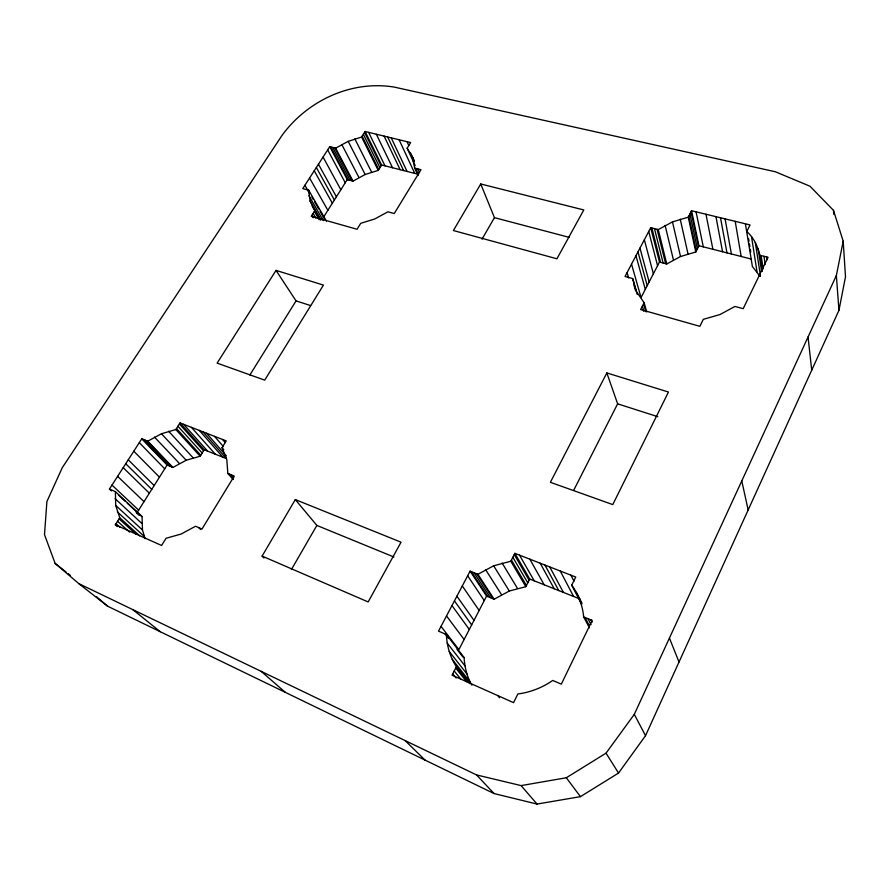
<?xml version="1.0" encoding="UTF-8"?>
<svg xmlns="http://www.w3.org/2000/svg" width="890" height="890" viewBox="0 0 890 890"><rect width="100%" height="100%" fill="white"/><g stroke="black" fill="none" stroke-linecap="round" stroke-linejoin="round"><path stroke-width="1.33" d="M145.092 538.628L142.489 530.017L142.033 516.578L115.389 491.647L109.425 489.066L141.788 438.781L147.751 441.184L172.938 467.428L186.188 460.252L200.128 456.236L204.155 449.773L180.036 422.917L175.831 429.547L161.457 433.753L147.751 441.184M139.641 535.825L119.783 517.791L115.7 505.398L115.389 491.647M838.947 310.332L845.5 276.846L843.197 241.212L833.485 210.352L810 186.233L775.312 171.748L394.17 87.075C351.183 80.078 307.395 100.637 282.03 135.391L62.278 467.684L46.903 501.548L44.5 534.668L55.136 563.414L78.876 583.684L107.623 606.201L494.072 793.569L537.037 804.059L580.458 796.65L618.528 773.054L645.528 735.685L838.947 310.332L836.366 275.511L843.197 241.212M78.876 583.684L476.528 774.923L521.106 785.603L566.307 777.76L606.034 753.163L634.303 714.359L836.366 275.511M581.626 604.299L571.714 585.186L575.741 577.054L514.876 553.346L510.804 561.234L493.661 565.795L477.908 574.295L470.087 571.135L438.525 631.144L446.391 634.537L464.113 657.532C464.658 667.177 466.95 676.878 471.934 685.222M573.672 490.346L617.627 403.826L606.835 372.932L668.457 392.034L612.776 504.608L550.387 482.302L606.835 372.932M470.087 571.135L486.574 596.089L494.15 599.204L509.303 591.027L525.834 586.688L529.717 579.034L514.876 553.346M691.575 210.741L688.27 217.171L672.473 221.899L658.255 229.609L650.701 227.695L659.468 262.027L666.777 263.963L680.527 256.52L695.78 252.015L698.962 245.74L691.575 210.741L750.048 224.936L746.788 231.522C758.08 241.535 761.017 256.943 762.307 271.261M446.391 634.537C446.813 645.94 450.207 657.143 456.381 666.755L452.042 675.176L513.563 702.655L517.858 693.966C530.384 692.364 542.377 687.636 552.723 680.438L561.312 684.143L592.206 620.375L583.673 616.937C582.605 605.511 578.522 594.442 571.714 585.186M650.701 227.695L625.047 276.467L632.645 278.548L636.35 291.386L644.126 302.745L640.622 309.553L699.852 326.319L703.311 319.332L719.966 314.548L734.962 306.438L743.183 308.685L768.059 257.321L759.893 255.263M486.574 596.089L458.884 649.6L441.028 626.382M659.468 262.027L641.056 297.594L631.533 264.141M291.386 569.578L316.862 525.434L295.302 499.59L262.094 556.105L263.952 558.041M482.002 239.21L494.44 217.649L480.745 183.974L583.796 209.951L556.929 258.79L453.388 230.532L480.745 183.974M233.213 479.476L227.84 473.469L226.816 459.73L222.033 447.715L226.227 440.906L180.036 422.917M415.185 165.629L407.153 148.218L410.657 142.556L365.123 131.509L361.607 137.038L348.19 141.354L335.652 148.163L329.745 146.683L302.767 188.602L308.685 190.215L326.419 221.12M249.868 374.99L296.047 300.898L276.034 270.404L217.127 363.12L264.719 380.141L323.448 285.089L276.034 270.404M329.745 146.683L347.256 179.591L353.019 181.115L365.178 174.507L378.217 170.379L381.588 164.962L365.123 131.509M136.815 513.052L167.109 465.047L141.788 438.781M323.382 217.416L347.256 179.591M117.324 526.591L115.322 524.8L119.783 517.791M308.685 190.215L310.076 201.029L314.96 210.485L311.266 216.303L357.057 229.264L360.739 223.312L374.779 218.951L387.907 211.82L394.248 213.544L420.97 169.701L414.651 168.11L412.626 157.363L407.153 148.218M381.588 164.962L417.332 174.051M698.962 245.74L751.038 258.99M494.44 217.649L569.211 237.363M296.047 300.898L310.588 305.559M617.627 403.826L657.799 416.687M204.155 449.773L226.483 458.639L202.909 431.828M529.717 579.034L580.024 599.015M295.302 499.59L401.045 542.188L368.171 601.94L262.094 556.105M227.84 473.469L234.259 476.061L201.986 529.027L195.555 526.246L181.137 534.045L166.052 538.272L161.602 545.47L115.322 524.8M316.862 525.434L393.947 557.018M167.109 465.047L172.938 467.428M142.033 516.578L127.292 503.239M464.113 657.532L462.922 657.009L457.004 649.344M55.136 563.414L65.927 571.892M68.085 573.583L70.243 575.274M132.755 609.594L160.267 631.722M96.454 596.689L107.623 606.201M261.148 671.338L285.367 692.387M116.023 523.698L120.028 527.28M117.558 521.295L129.517 532.075M119.082 518.881L135.992 534.2M117.269 511.817L144.091 536.292M115.7 505.398L142.489 530.017M115.077 498.645L141.799 523.42M109.425 489.066L111.417 490.913M118.403 494.929L125.323 501.393M136.148 512.529L139.107 515.299M111.995 485.083L138.651 510.148M117.614 476.361L144.013 501.649M123.198 467.673L149.342 493.182M405.139 740.591L425.053 760.105M125.735 463.734L151.767 489.355M128.26 459.819L154.181 485.54M198.759 527.636L200.662 529.528M133.789 451.208L159.466 477.151M139.296 442.653L164.728 468.819M144.77 439.983L170.023 466.238M142.723 439.159L168.021 465.414M146.817 440.806L172.026 467.061M154.482 437.079L179.435 463.468M476.528 774.923L494.072 793.569M161.457 433.753L186.188 460.252M168.599 431.227L193.119 457.827M175.831 429.547L200.128 456.236M176.487 428.513L200.751 455.224M177.933 426.232L202.141 452.999M179.38 423.952L203.521 450.774M759.949 276.234L752.406 266.566L745.386 223.802M228.841 473.88L233.314 478.887M183.585 424.296L207.615 451.141M231.044 474.759L233.725 477.763M191.417 427.345L215.269 454.178M199.304 430.415L222.967 457.238M206.513 433.23L226.394 455.914M222.033 447.715L223.813 449.762M214.512 436.345L223.468 446.647M222.556 439.482L225.226 442.564M521.106 785.603L537.037 804.059M452.721 673.864L456.103 678.013M454.212 670.96L460.953 679.315M455.702 668.067L466.605 681.707M456.381 666.755L469.775 683.576M452.22 659.312L469.898 681.606M449.15 651.391L466.883 673.897M447.203 643.092L464.947 665.842M445.156 634.003L448.538 638.386M497.911 695.657L499.535 697.793M566.307 777.76L580.458 796.65M446.513 615.947L464.113 639.498M451.975 605.578L469.308 629.452M454.434 600.884L471.656 624.913M456.904 596.2L474.003 620.375M462.288 585.954L479.143 610.44M467.651 575.752L484.26 600.561M471.3 571.625L487.753 596.578M473.992 572.715L490.357 597.646M476.684 573.794L492.96 598.714M477.908 574.295L494.15 599.204M485.562 569.567L501.504 594.654M606.034 753.163L618.528 773.054M493.661 565.795L509.303 591.027M502.105 563.003L517.446 588.357M510.804 561.234L525.834 586.688M511.439 559.999L526.435 585.498M512.84 557.285L527.781 582.861M311.845 215.391L313.224 217.739M313.113 213.389L315.861 218.095M514.242 554.57L529.116 580.236M312.09 205.957L319.621 218.951M314.381 211.397L319.176 219.641M310.076 201.029L321.034 219.952M314.96 210.485L320.422 219.908M304.903 185.287L309.698 193.619M308.941 195.756L323.304 220.653M307.751 189.97L309.809 193.531M311.856 197.102L313.224 199.471M314.593 201.852L318.687 208.983M320.055 211.353L324.839 219.674M519.526 555.16L534.222 580.825M309.587 178.022L327.876 210.296M529.828 559.165L544.191 584.786M314.237 170.78L332.348 203.209M316.351 167.498L334.373 199.994M318.453 164.227L336.398 196.79M540.208 563.214L554.225 588.768M544.958 565.061L558.809 590.593M323.07 157.052L340.837 189.759M549.72 566.919L563.414 592.417M327.665 149.909L345.253 182.762M332.693 147.417L350.126 180.359M330.668 146.906L348.157 179.836M334.729 147.929L352.106 180.881M583.673 616.937L589.391 627.828M634.303 714.359L645.528 735.685M335.652 148.163L353.019 181.115M584.997 617.471L589.436 625.937M560.255 571.024L573.605 596.467M341.771 144.458L358.948 177.522M587.923 618.65L591.071 624.691M576.319 592.317L581.837 602.997M579.88 600.06L581.793 603.765M590.86 619.829L592.106 622.255M570.879 575.163L573.972 581.203M348.19 141.354L365.178 174.507M354.832 138.862L371.62 172.115M361.607 137.038L378.217 170.379M362.163 136.17L378.74 169.534M363.365 134.268L379.908 167.665M364.577 132.376L381.065 165.807M368.616 132.354L385.003 165.829M376.348 134.234L392.546 167.754M384.124 136.126L400.144 169.679M387.684 136.982L403.604 170.557M391.244 137.85L407.075 171.447M399.109 139.763L414.751 173.405M415.63 168.355L418.489 174.54M414.651 168.11L418.078 175.519M412.626 157.363L414.339 161.079M410.312 152.557L414.306 161.246M417.799 168.911L419.513 172.615M407.03 141.677L408.755 145.426M669.425 638.063L679.014 662.038M627.083 272.607L628.629 277.925M632.645 278.548L637.229 294.468M633.969 285.111L635.493 290.396M642.369 306.138L643.87 311.367M644.126 302.745L646.719 311.912M643.581 303.801L645.806 311.656M635.961 255.719L645.317 289.372M637.974 251.903L647.241 285.646M639.966 248.099L649.155 281.941M644.36 239.755L653.371 273.797M648.721 231.456L657.565 265.698M651.869 227.996L660.602 262.328M654.473 228.652L663.117 262.995M657.065 229.309L665.631 263.663M658.255 229.609L666.777 263.963M665.119 225.404L673.419 259.891M672.473 221.899L680.527 256.52M680.227 219.14L688.003 253.884M741.782 480.934L748.167 509.97M688.27 217.171L695.78 252.015M689.928 213.956L697.371 248.877M688.782 216.159L696.28 251.036M691.063 211.742L698.472 246.719M696.058 211.831L703.311 246.841M705.97 214.234L712.901 249.289M715.949 216.659L722.558 251.748M720.511 217.761L726.974 252.871M725.083 218.873L731.402 253.995M735.196 221.332L741.181 256.487M748.59 238.587L749.013 241.279M749.447 243.982L749.881 246.675M750.315 249.378L750.737 252.07M751.527 236.729L757.001 271.706M755.332 242.481L760.483 276.034M758.135 248.677L761.584 271.428M761.161 255.586L763.164 268.925M763.965 256.298L765.144 264.297M766.779 256.999L767.158 259.669M808.053 337.01L811.725 370.195M833.485 210.352L833.774 214.379"/></g></svg>
